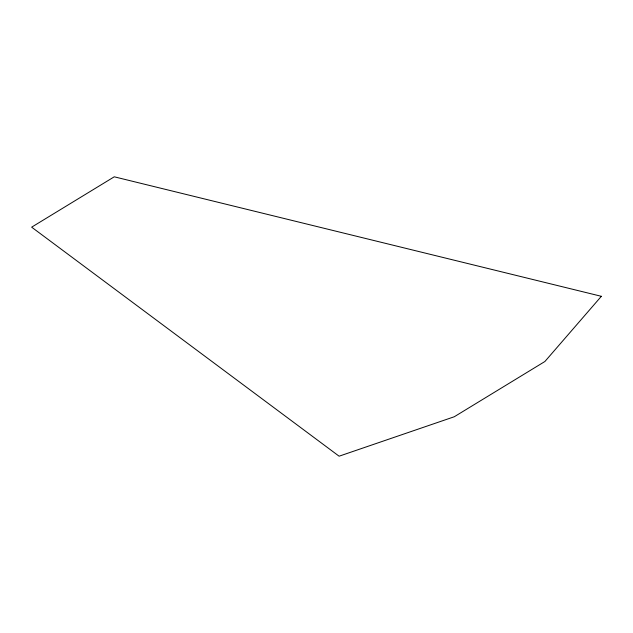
<?xml version="1.0" encoding="UTF-8"?>
<svg xmlns="http://www.w3.org/2000/svg" width="633" height="633" viewBox="0 0 633 633"><rect width="100%" height="100%" fill="white"/><g stroke="black" fill="none" stroke-linecap="round" stroke-linejoin="round"><path stroke-width="0.95" d="M601.35 296.307L544.894 361.506L454.28 416.751L339.106 456.195L31.65 227.168L114.257 176.805L601.35 296.307"/></g></svg>
